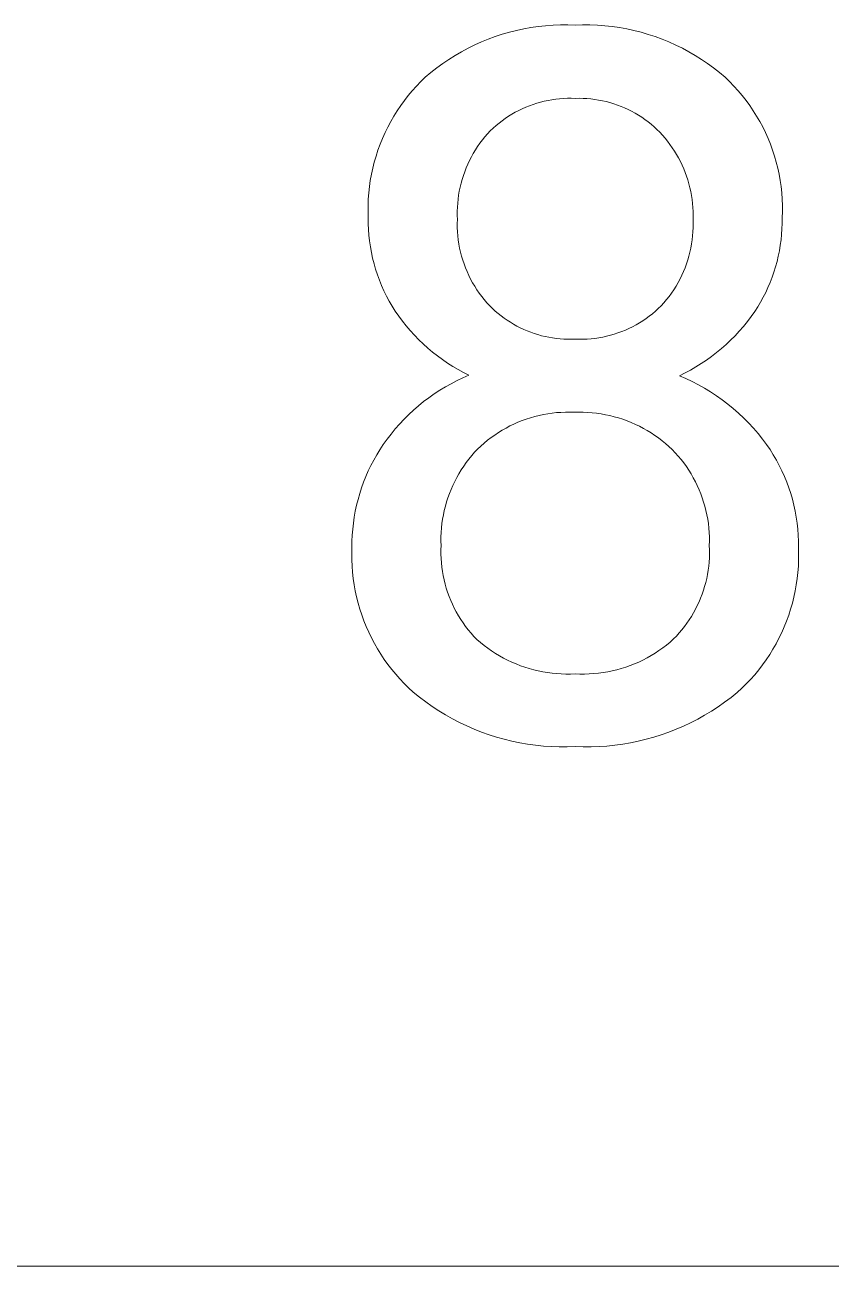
# Model space of a CAD drawing. Header units: millimetres. Extents: x -1283 to 2747, y -259 to 2557.
# Drawn here: x 2066.8 to 2110.6, y -33.4 to 34.1 of the extents above; entities that cross this region are included whole.
import ezdxf

# ---------------------------------------------------------------- set-up
doc = ezdxf.new("R2010")
doc.units = ezdxf.units.MM
doc.header["$MEASUREMENT"] = 0
doc.layers.add('Domyślny', color=7, linetype='Continuous', true_color=0x000000)

msp = doc.modelspace()

# ---------------------------------------------------------------- linework, layer by layer
at = {"layer": 'Domyślny', "color": 18, "lineweight": 15, "true_color": 0x000000}
for p, q in [((2093.085, 33.648), (2093.474, 33.746)), ((2093.474, 33.746), (2093.867, 33.831)), ((2093.867, 33.831), (2094.262, 33.902)), ((2094.262, 33.902), (2094.66, 33.96)), ((2094.66, 33.96), (2095.059, 34.004)), ((2095.059, 34.004), (2095.46, 34.034)), ((2095.46, 34.034), (2095.861, 34.049)), ((2095.861, 34.049), (2096.263, 34.051)), ((2096.263, 34.051), (2096.664, 34.04)), ((2096.664, 34.04), (2097.066, 34.051)), ((2097.066, 34.051), (2097.467, 34.049)), ((2097.467, 34.049), (2097.869, 34.033)), ((2097.869, 34.033), (2098.269, 34.003)), ((2098.269, 34.003), (2098.668, 33.959)), ((2098.668, 33.959), (2099.066, 33.901)), ((2099.066, 33.901), (2099.461, 33.83)), ((2099.461, 33.83), (2099.853, 33.745)), ((2099.853, 33.745), (2100.243, 33.646)), ((2091.202, 32.956), (2091.568, 33.12)), ((2091.568, 33.12), (2091.94, 33.272)), ((2091.94, 33.272), (2092.318, 33.41)), ((2092.318, 33.41), (2092.699, 33.536)), ((2092.699, 33.536), (2093.085, 33.648)), ((2100.243, 33.646), (2100.629, 33.534)), ((2100.629, 33.534), (2101.01, 33.409)), ((2101.01, 33.409), (2101.387, 33.27)), ((2101.387, 33.27), (2101.759, 33.119)), ((2101.759, 33.119), (2102.126, 32.955)), ((2089.799, 32.175), (2090.139, 32.389)), ((2090.139, 32.389), (2090.487, 32.59)), ((2090.487, 32.59), (2090.841, 32.779)), ((2090.841, 32.779), (2091.202, 32.956)), ((2102.126, 32.955), (2102.486, 32.778)), ((2102.486, 32.778), (2102.841, 32.589)), ((2102.841, 32.589), (2103.188, 32.388)), ((2103.188, 32.388), (2103.529, 32.174)), ((2088.825, 31.466), (2089.142, 31.714)), ((2089.142, 31.714), (2089.466, 31.95)), ((2089.466, 31.95), (2089.799, 32.175)), ((2103.529, 32.174), (2103.861, 31.949)), ((2103.861, 31.949), (2104.186, 31.713)), ((2104.186, 31.713), (2104.503, 31.466)), ((2088.273, 30.971), (2088.518, 31.208)), ((2088.518, 31.208), (2088.825, 31.466)), ((2104.503, 31.466), (2104.81, 31.208)), ((2104.81, 31.208), (2105.055, 30.971)), ((2087.591, 30.21), (2087.81, 30.471)), ((2087.81, 30.471), (2088.037, 30.725)), ((2088.037, 30.725), (2088.273, 30.971)), ((2105.055, 30.971), (2105.292, 30.726)), ((2105.292, 30.726), (2105.52, 30.472)), ((2105.52, 30.472), (2105.739, 30.211)), ((2087.182, 29.665), (2087.382, 29.941)), ((2087.382, 29.941), (2087.591, 30.21)), ((2094.373, 29.724), (2094.174, 29.652)), ((2094.574, 29.79), (2094.373, 29.724)), ((2094.778, 29.848), (2094.574, 29.79)), ((2094.983, 29.899), (2094.778, 29.848)), ((2095.19, 29.943), (2094.983, 29.899)), ((2095.398, 29.981), (2095.19, 29.943)), ((2095.608, 30.011), (2095.398, 29.981)), ((2095.818, 30.034), (2095.608, 30.011)), ((2096.029, 30.049), (2095.818, 30.034)), ((2096.241, 30.058), (2096.029, 30.049)), ((2096.453, 30.059), (2096.241, 30.058)), ((2096.664, 30.054), (2096.453, 30.059)), ((2096.876, 30.057), (2096.664, 30.054)), ((2097.088, 30.054), (2096.876, 30.057)), ((2097.3, 30.043), (2097.088, 30.054)), ((2097.511, 30.025), (2097.3, 30.043)), ((2097.722, 29.999), (2097.511, 30.025)), ((2097.931, 29.966), (2097.722, 29.999)), ((2098.14, 29.926), (2097.931, 29.966)), ((2098.346, 29.879), (2098.14, 29.926)), ((2098.551, 29.824), (2098.346, 29.879)), ((2098.754, 29.763), (2098.551, 29.824)), ((2098.955, 29.694), (2098.754, 29.763)), ((2099.153, 29.619), (2098.955, 29.694)), ((2105.739, 30.211), (2105.949, 29.943)), ((2105.949, 29.943), (2106.149, 29.667)), ((2086.641, 28.799), (2086.811, 29.094)), ((2086.811, 29.094), (2086.992, 29.383)), ((2086.992, 29.383), (2087.182, 29.665)), ((2093.041, 29.083), (2092.865, 28.966)), ((2093.221, 29.194), (2093.041, 29.083)), ((2093.405, 29.298), (2093.221, 29.194)), ((2093.593, 29.397), (2093.405, 29.298)), ((2093.784, 29.488), (2093.593, 29.397)), ((2093.977, 29.574), (2093.784, 29.488)), ((2094.174, 29.652), (2093.977, 29.574)), ((2099.349, 29.536), (2099.153, 29.619)), ((2099.541, 29.447), (2099.349, 29.536)), ((2099.73, 29.352), (2099.541, 29.447)), ((2099.916, 29.25), (2099.73, 29.352)), ((2100.098, 29.141), (2099.916, 29.25)), ((2100.277, 29.026), (2100.098, 29.141)), ((2100.451, 28.906), (2100.277, 29.026)), ((2106.149, 29.667), (2106.34, 29.385)), ((2106.34, 29.385), (2106.521, 29.096)), ((2106.521, 29.096), (2106.691, 28.801)), ((2086.331, 28.192), (2086.481, 28.498)), ((2086.481, 28.498), (2086.641, 28.799)), ((2092.202, 28.441), (2092.047, 28.296)), ((2092.361, 28.58), (2092.202, 28.441)), ((2092.524, 28.715), (2092.361, 28.58)), ((2092.692, 28.843), (2092.524, 28.715)), ((2092.865, 28.966), (2092.692, 28.843)), ((2100.621, 28.779), (2100.451, 28.906)), ((2100.786, 28.646), (2100.621, 28.779)), ((2100.947, 28.508), (2100.786, 28.646)), ((2101.103, 28.364), (2100.947, 28.508)), ((2101.254, 28.215), (2101.103, 28.364)), ((2106.691, 28.801), (2106.851, 28.5)), ((2106.851, 28.5), (2107.001, 28.194)), ((2086.065, 27.565), (2086.193, 27.881)), ((2086.193, 27.881), (2086.331, 28.192)), ((2091.618, 27.795), (2091.486, 27.618)), ((2091.755, 27.966), (2091.618, 27.795)), ((2091.899, 28.133), (2091.755, 27.966)), ((2092.047, 28.296), (2091.899, 28.133)), ((2101.402, 28.056), (2101.254, 28.215)), ((2101.545, 27.893), (2101.402, 28.056)), ((2101.683, 27.725), (2101.545, 27.893)), ((2101.814, 27.552), (2101.683, 27.725)), ((2107.001, 28.194), (2107.14, 27.883)), ((2107.14, 27.883), (2107.268, 27.567)), ((2085.842, 26.921), (2085.948, 27.245)), ((2085.948, 27.245), (2086.065, 27.565)), ((2091.128, 27.064), (2091.021, 26.872)), ((2091.241, 27.253), (2091.128, 27.064)), ((2091.361, 27.438), (2091.241, 27.253)), ((2091.486, 27.618), (2091.361, 27.438)), ((2101.94, 27.375), (2101.814, 27.552)), ((2102.06, 27.194), (2101.94, 27.375)), ((2102.173, 27.009), (2102.06, 27.194)), ((2102.281, 26.82), (2102.173, 27.009)), ((2107.268, 27.567), (2107.385, 27.247)), ((2107.385, 27.247), (2107.491, 26.923)), ((2085.664, 26.264), (2085.747, 26.594)), ((2085.747, 26.594), (2085.842, 26.921)), ((2090.827, 26.477), (2090.741, 26.275)), ((2090.921, 26.676), (2090.827, 26.477)), ((2091.021, 26.872), (2090.921, 26.676)), ((2102.381, 26.627), (2102.281, 26.82)), ((2102.476, 26.432), (2102.381, 26.627)), ((2102.564, 26.233), (2102.476, 26.432)), ((2107.491, 26.923), (2107.585, 26.595)), ((2107.585, 26.595), (2107.668, 26.265)), ((2085.532, 25.595), (2085.592, 25.931)), ((2085.592, 25.931), (2085.664, 26.264)), ((2090.522, 25.652), (2090.463, 25.44)), ((2090.588, 25.862), (2090.522, 25.652)), ((2090.661, 26.07), (2090.588, 25.862)), ((2090.741, 26.275), (2090.661, 26.07)), ((2102.645, 26.032), (2102.564, 26.233)), ((2102.719, 25.828), (2102.645, 26.032)), ((2102.786, 25.621), (2102.719, 25.828)), ((2107.668, 26.265), (2107.739, 25.932)), ((2107.739, 25.932), (2107.799, 25.596)), ((2085.447, 24.919), (2085.484, 25.258)), ((2085.484, 25.258), (2085.532, 25.595)), ((2090.367, 25.011), (2090.33, 24.794)), ((2090.411, 25.226), (2090.367, 25.011)), ((2090.463, 25.44), (2090.411, 25.226)), ((2102.846, 25.412), (2102.786, 25.621)), ((2102.899, 25.202), (2102.846, 25.412)), ((2102.945, 24.99), (2102.899, 25.202)), ((2102.984, 24.776), (2102.945, 24.99)), ((2107.799, 25.596), (2107.847, 25.259)), ((2107.847, 25.259), (2107.884, 24.92)), ((2085.409, 24.239), (2085.422, 24.58)), ((2085.422, 24.58), (2085.447, 24.919)), ((2090.278, 24.357), (2090.263, 24.137)), ((2090.3, 24.576), (2090.278, 24.357)), ((2090.33, 24.794), (2090.3, 24.576)), ((2103.016, 24.561), (2102.984, 24.776)), ((2103.041, 24.345), (2103.016, 24.561)), ((2103.058, 24.129), (2103.041, 24.345)), ((2107.884, 24.92), (2107.908, 24.58)), ((2107.908, 24.58), (2107.921, 24.239)), ((2085.407, 23.899), (2085.409, 24.239)), ((2085.418, 23.558), (2085.407, 23.899)), ((2090.263, 24.137), (2090.255, 23.917)), ((2090.255, 23.917), (2090.255, 23.697)), ((2090.255, 23.697), (2090.262, 23.478)), ((2103.068, 23.912), (2103.058, 24.129)), ((2103.066, 23.478), (2103.07, 23.695)), ((2103.07, 23.695), (2103.068, 23.912)), ((2107.922, 23.899), (2107.911, 23.558)), ((2107.921, 24.239), (2107.922, 23.899)), ((2085.419, 23.244), (2085.418, 23.558)), ((2085.431, 22.93), (2085.419, 23.244)), ((2090.262, 23.478), (2090.257, 23.254)), ((2090.257, 23.254), (2090.259, 23.03)), ((2090.259, 23.03), (2090.269, 22.806)), ((2103.061, 22.807), (2103.07, 23.031)), ((2103.072, 23.254), (2103.066, 23.478)), ((2103.07, 23.031), (2103.072, 23.254)), ((2107.9, 22.96), (2107.88, 22.662)), ((2107.91, 23.259), (2107.9, 22.96)), ((2107.911, 23.558), (2107.91, 23.259)), ((2085.455, 22.616), (2085.431, 22.93)), ((2085.489, 22.304), (2085.455, 22.616)), ((2085.533, 21.993), (2085.489, 22.304)), ((2090.269, 22.806), (2090.286, 22.583)), ((2090.286, 22.583), (2090.312, 22.36)), ((2090.312, 22.36), (2090.345, 22.138)), ((2102.987, 22.141), (2103.019, 22.362)), ((2103.019, 22.362), (2103.044, 22.585)), ((2103.044, 22.585), (2103.061, 22.807)), ((2107.85, 22.365), (2107.809, 22.069)), ((2107.88, 22.662), (2107.85, 22.365)), ((2085.589, 21.683), (2085.533, 21.993)), ((2085.655, 21.376), (2085.589, 21.683)), ((2090.345, 22.138), (2090.386, 21.918)), ((2090.386, 21.918), (2090.435, 21.7)), ((2090.435, 21.7), (2090.491, 21.483)), ((2102.844, 21.486), (2102.899, 21.703)), ((2102.899, 21.703), (2102.947, 21.921)), ((2102.947, 21.921), (2102.987, 22.141)), ((2107.759, 21.774), (2107.7, 21.481)), ((2107.809, 22.069), (2107.759, 21.774)), ((2085.732, 21.071), (2085.655, 21.376)), ((2085.819, 20.769), (2085.732, 21.071)), ((2090.491, 21.483), (2090.555, 21.268)), ((2090.555, 21.268), (2090.626, 21.055)), ((2090.626, 21.055), (2090.704, 20.846)), ((2102.634, 20.85), (2102.711, 21.06)), ((2102.711, 21.06), (2102.781, 21.272)), ((2102.781, 21.272), (2102.844, 21.486)), ((2107.63, 21.19), (2107.551, 20.902)), ((2107.7, 21.481), (2107.63, 21.19)), ((2085.917, 20.471), (2085.819, 20.769)), ((2086.025, 20.175), (2085.917, 20.471)), ((2090.704, 20.846), (2090.79, 20.639)), ((2090.79, 20.639), (2090.883, 20.435)), ((2090.883, 20.435), (2090.983, 20.234)), ((2102.254, 20.042), (2102.359, 20.239)), ((2102.359, 20.239), (2102.458, 20.439)), ((2102.458, 20.439), (2102.549, 20.643)), ((2102.549, 20.643), (2102.634, 20.85)), ((2107.364, 20.334), (2107.256, 20.055)), ((2107.462, 20.617), (2107.364, 20.334)), ((2107.551, 20.902), (2107.462, 20.617)), ((2086.143, 19.884), (2086.025, 20.175)), ((2086.271, 19.597), (2086.143, 19.884)), ((2086.409, 19.315), (2086.271, 19.597)), ((2090.983, 20.234), (2091.09, 20.038)), ((2091.09, 20.038), (2091.204, 19.845)), ((2091.204, 19.845), (2091.324, 19.656)), ((2091.324, 19.656), (2091.451, 19.471)), ((2101.897, 19.474), (2102.023, 19.659)), ((2102.023, 19.659), (2102.142, 19.848)), ((2102.142, 19.848), (2102.254, 20.042)), ((2107.139, 19.78), (2107.013, 19.509)), ((2107.256, 20.055), (2107.139, 19.78)), ((2086.557, 19.037), (2086.409, 19.315)), ((2086.714, 18.765), (2086.557, 19.037)), ((2091.451, 19.471), (2091.584, 19.291)), ((2091.584, 19.291), (2091.724, 19.116)), ((2091.724, 19.116), (2091.869, 18.945)), ((2091.869, 18.945), (2092.021, 18.78)), ((2101.334, 18.78), (2101.484, 18.946)), ((2101.484, 18.946), (2101.628, 19.117)), ((2101.628, 19.117), (2101.766, 19.293)), ((2101.766, 19.293), (2101.897, 19.474)), ((2106.734, 18.981), (2106.582, 18.724)), ((2106.878, 19.243), (2106.734, 18.981)), ((2107.013, 19.509), (2106.878, 19.243)), ((2086.88, 18.499), (2086.714, 18.765)), ((2087.072, 18.222), (2086.88, 18.499)), ((2087.272, 17.951), (2087.072, 18.222)), ((2092.021, 18.78), (2092.167, 18.637)), ((2092.167, 18.637), (2092.319, 18.498)), ((2092.319, 18.498), (2092.475, 18.364)), ((2092.475, 18.364), (2092.635, 18.236)), ((2092.635, 18.236), (2092.8, 18.114)), ((2100.513, 18.089), (2100.687, 18.216)), ((2100.687, 18.216), (2100.856, 18.349)), ((2100.856, 18.349), (2101.021, 18.487)), ((2101.021, 18.487), (2101.18, 18.631)), ((2101.18, 18.631), (2101.334, 18.78)), ((2106.421, 18.472), (2106.224, 18.194)), ((2106.582, 18.724), (2106.421, 18.472)), ((2087.481, 17.688), (2087.272, 17.951)), ((2087.699, 17.432), (2087.481, 17.688)), ((2092.8, 18.114), (2092.968, 17.996)), ((2092.968, 17.996), (2093.141, 17.885)), ((2093.141, 17.885), (2093.317, 17.779)), ((2093.317, 17.779), (2093.497, 17.68)), ((2093.497, 17.68), (2093.679, 17.586)), ((2093.679, 17.586), (2093.865, 17.499)), ((2099.389, 17.463), (2099.585, 17.551)), ((2099.585, 17.551), (2099.778, 17.645)), ((2099.778, 17.645), (2099.968, 17.747)), ((2099.968, 17.747), (2100.154, 17.855)), ((2100.154, 17.855), (2100.336, 17.969)), ((2100.336, 17.969), (2100.513, 18.089)), ((2105.804, 17.66), (2105.58, 17.403)), ((2106.018, 17.924), (2105.804, 17.66)), ((2106.224, 18.194), (2106.018, 17.924)), ((2087.925, 17.183), (2087.699, 17.432)), ((2088.16, 16.942), (2087.925, 17.183)), ((2088.402, 16.709), (2088.16, 16.942)), ((2093.865, 17.499), (2094.054, 17.418)), ((2094.054, 17.418), (2094.245, 17.343)), ((2094.245, 17.343), (2094.439, 17.275)), ((2094.439, 17.275), (2094.635, 17.214)), ((2094.635, 17.214), (2094.833, 17.159)), ((2094.833, 17.159), (2095.032, 17.11)), ((2095.032, 17.11), (2095.233, 17.069)), ((2095.233, 17.069), (2095.436, 17.034)), ((2095.436, 17.034), (2095.639, 17.006)), ((2095.639, 17.006), (2095.843, 16.984)), ((2095.843, 16.984), (2096.048, 16.97)), ((2096.048, 16.97), (2096.254, 16.963)), ((2096.254, 16.963), (2096.459, 16.962)), ((2096.459, 16.962), (2096.664, 16.969)), ((2096.664, 16.969), (2096.879, 16.962)), ((2096.879, 16.962), (2097.094, 16.964)), ((2097.094, 16.964), (2097.308, 16.972)), ((2097.308, 16.972), (2097.523, 16.989)), ((2097.523, 16.989), (2097.736, 17.012)), ((2097.736, 17.012), (2097.949, 17.043)), ((2097.949, 17.043), (2098.16, 17.081)), ((2098.16, 17.081), (2098.37, 17.127)), ((2098.37, 17.127), (2098.579, 17.18)), ((2098.579, 17.18), (2098.785, 17.24)), ((2098.785, 17.24), (2098.989, 17.307)), ((2098.989, 17.307), (2099.191, 17.381)), ((2099.191, 17.381), (2099.389, 17.463)), ((2105.109, 16.913), (2104.861, 16.68)), ((2105.349, 17.154), (2105.109, 16.913)), ((2105.58, 17.403), (2105.349, 17.154)), ((2088.652, 16.484), (2088.402, 16.709)), ((2088.909, 16.267), (2088.652, 16.484)), ((2089.174, 16.06), (2088.909, 16.267)), ((2104.344, 16.239), (2104.074, 16.031)), ((2104.606, 16.455), (2104.344, 16.239)), ((2104.861, 16.68), (2104.606, 16.455)), ((2089.445, 15.861), (2089.174, 16.06)), ((2089.723, 15.671), (2089.445, 15.861)), ((2090.007, 15.491), (2089.723, 15.671)), ((2103.516, 15.643), (2103.227, 15.463)), ((2103.798, 15.833), (2103.516, 15.643)), ((2104.074, 16.031), (2103.798, 15.833)), ((2090.297, 15.321), (2090.007, 15.491)), ((2090.242, 14.715), (2090.565, 14.867)), ((2090.593, 15.16), (2090.297, 15.321)), ((2090.565, 14.867), (2090.893, 15.009)), ((2090.893, 15.009), (2090.593, 15.16)), ((2102.633, 15.133), (2102.328, 14.982)), ((2102.328, 14.982), (2102.679, 14.831)), ((2102.933, 15.293), (2102.633, 15.133)), ((2103.227, 15.463), (2102.933, 15.293)), ((2089.007, 13.996), (2089.306, 14.191)), ((2089.306, 14.191), (2089.612, 14.376)), ((2089.612, 14.376), (2089.924, 14.551)), ((2089.924, 14.551), (2090.242, 14.715)), ((2102.679, 14.831), (2103.024, 14.667)), ((2103.024, 14.667), (2103.364, 14.491)), ((2103.364, 14.491), (2103.697, 14.304)), ((2103.697, 14.304), (2104.024, 14.105)), ((2088.151, 13.35), (2088.429, 13.575)), ((2088.429, 13.575), (2088.715, 13.79)), ((2088.715, 13.79), (2089.007, 13.996)), ((2104.024, 14.105), (2104.343, 13.895)), ((2104.343, 13.895), (2104.655, 13.674)), ((2104.655, 13.674), (2104.959, 13.442)), ((2087.366, 12.62), (2087.62, 12.872)), ((2087.62, 12.872), (2087.882, 13.116)), ((2087.882, 13.116), (2088.151, 13.35)), ((2094.698, 12.824), (2094.465, 12.766)), ((2094.934, 12.874), (2094.698, 12.824)), ((2095.171, 12.916), (2094.934, 12.874)), ((2095.409, 12.95), (2095.171, 12.916)), ((2095.649, 12.976), (2095.409, 12.95)), ((2095.889, 12.993), (2095.649, 12.976)), ((2096.129, 13.002), (2095.889, 12.993)), ((2096.37, 13.003), (2096.129, 13.002)), ((2096.61, 12.996), (2096.37, 13.003)), ((2096.854, 13.002), (2096.61, 12.996)), ((2097.099, 13), (2096.854, 13.002)), ((2097.342, 12.989), (2097.099, 13)), ((2097.586, 12.971), (2097.342, 12.989)), ((2097.828, 12.944), (2097.586, 12.971)), ((2098.07, 12.909), (2097.828, 12.944)), ((2098.31, 12.866), (2098.07, 12.909)), ((2098.549, 12.814), (2098.31, 12.866)), ((2104.959, 13.442), (2105.255, 13.2)), ((2105.255, 13.2), (2105.542, 12.948)), ((2105.542, 12.948), (2105.82, 12.685)), ((2086.886, 12.091), (2087.122, 12.359)), ((2087.122, 12.359), (2087.366, 12.62)), ((2093.118, 12.252), (2092.905, 12.14)), ((2093.334, 12.357), (2093.118, 12.252)), ((2093.555, 12.454), (2093.334, 12.357)), ((2093.778, 12.544), (2093.555, 12.454)), ((2094.004, 12.626), (2093.778, 12.544)), ((2094.233, 12.7), (2094.004, 12.626)), ((2094.465, 12.766), (2094.233, 12.7)), ((2098.786, 12.755), (2098.549, 12.814)), ((2099.021, 12.688), (2098.786, 12.755)), ((2099.253, 12.613), (2099.021, 12.688)), ((2099.482, 12.53), (2099.253, 12.613)), ((2099.709, 12.439), (2099.482, 12.53)), ((2099.933, 12.341), (2099.709, 12.439)), ((2100.153, 12.235), (2099.933, 12.341)), ((2100.369, 12.122), (2100.153, 12.235)), ((2105.82, 12.685), (2106.089, 12.414)), ((2106.089, 12.414), (2106.348, 12.133)), ((2086.236, 11.238), (2086.443, 11.53)), ((2086.443, 11.53), (2086.66, 11.814)), ((2086.66, 11.814), (2086.886, 12.091)), ((2091.904, 11.475), (2091.718, 11.321)), ((2092.094, 11.621), (2091.904, 11.475)), ((2092.29, 11.761), (2092.094, 11.621)), ((2092.491, 11.895), (2092.29, 11.761)), ((2092.695, 12.021), (2092.491, 11.895)), ((2092.905, 12.14), (2092.695, 12.021)), ((2100.581, 12.002), (2100.369, 12.122)), ((2100.79, 11.874), (2100.581, 12.002)), ((2100.993, 11.74), (2100.79, 11.874)), ((2101.193, 11.599), (2100.993, 11.74)), ((2101.387, 11.451), (2101.193, 11.599)), ((2106.348, 12.133), (2106.597, 11.843)), ((2106.597, 11.843), (2106.837, 11.544)), ((2106.837, 11.544), (2107.065, 11.238)), ((2085.882, 10.683), (2086.054, 10.963)), ((2086.054, 10.963), (2086.236, 11.238)), ((2091.199, 10.821), (2091.041, 10.639)), ((2091.363, 10.996), (2091.199, 10.821)), ((2091.538, 11.162), (2091.363, 10.996)), ((2091.718, 11.321), (2091.538, 11.162)), ((2101.576, 11.297), (2101.387, 11.451)), ((2101.76, 11.136), (2101.576, 11.297)), ((2101.938, 10.97), (2101.76, 11.136)), ((2102.104, 10.796), (2101.938, 10.97)), ((2102.263, 10.617), (2102.104, 10.796)), ((2107.065, 11.238), (2107.251, 10.965)), ((2107.251, 10.965), (2107.427, 10.686)), ((2085.566, 10.105), (2085.719, 10.396)), ((2085.719, 10.396), (2085.882, 10.683)), ((2090.744, 10.262), (2090.606, 10.065)), ((2090.89, 10.453), (2090.744, 10.262)), ((2091.041, 10.639), (2090.89, 10.453)), ((2102.416, 10.432), (2102.263, 10.617)), ((2102.563, 10.242), (2102.416, 10.432)), ((2102.703, 10.048), (2102.563, 10.242)), ((2107.427, 10.686), (2107.593, 10.4)), ((2107.593, 10.4), (2107.749, 10.11)), ((2085.167, 9.201), (2085.29, 9.507)), ((2085.29, 9.507), (2085.423, 9.808)), ((2085.423, 9.808), (2085.566, 10.105)), ((2090.231, 9.45), (2090.12, 9.237)), ((2090.349, 9.659), (2090.231, 9.45)), ((2090.474, 9.864), (2090.349, 9.659)), ((2090.606, 10.065), (2090.474, 9.864)), ((2102.836, 9.848), (2102.703, 10.048)), ((2102.962, 9.645), (2102.836, 9.848)), ((2103.082, 9.437), (2102.962, 9.645)), ((2107.749, 10.11), (2107.895, 9.813)), ((2107.895, 9.813), (2108.03, 9.512)), ((2108.03, 9.512), (2108.155, 9.207)), ((2084.954, 8.578), (2085.055, 8.891)), ((2085.055, 8.891), (2085.167, 9.201)), ((2089.92, 8.8), (2089.831, 8.577)), ((2090.016, 9.02), (2089.92, 8.8)), ((2090.12, 9.237), (2090.016, 9.02)), ((2103.194, 9.225), (2103.082, 9.437)), ((2103.299, 9.009), (2103.194, 9.225)), ((2103.397, 8.79), (2103.299, 9.009)), ((2103.487, 8.568), (2103.397, 8.79)), ((2108.155, 9.207), (2108.269, 8.897)), ((2108.269, 8.897), (2108.373, 8.584)), ((2084.783, 7.942), (2084.863, 8.261)), ((2084.863, 8.261), (2084.954, 8.578)), ((2089.676, 8.122), (2089.61, 7.891)), ((2089.749, 8.351), (2089.676, 8.122)), ((2089.831, 8.577), (2089.749, 8.351)), ((2103.569, 8.343), (2103.487, 8.568)), ((2103.644, 8.115), (2103.569, 8.343)), ((2103.711, 7.885), (2103.644, 8.115)), ((2108.373, 8.584), (2108.465, 8.267)), ((2108.465, 8.267), (2108.546, 7.947)), ((2084.656, 7.295), (2084.714, 7.62)), ((2084.714, 7.62), (2084.783, 7.942)), ((2089.502, 7.423), (2089.46, 7.186)), ((2089.552, 7.658), (2089.502, 7.423)), ((2089.61, 7.891), (2089.552, 7.658)), ((2103.77, 7.653), (2103.711, 7.885)), ((2103.821, 7.418), (2103.77, 7.653)), ((2108.546, 7.947), (2108.616, 7.624)), ((2108.616, 7.624), (2108.675, 7.299)), ((2084.573, 6.642), (2084.609, 6.969)), ((2084.609, 6.969), (2084.656, 7.295)), ((2089.426, 6.948), (2089.4, 6.709)), ((2089.46, 7.186), (2089.426, 6.948)), ((2103.864, 7.182), (2103.821, 7.418)), ((2103.899, 6.945), (2103.864, 7.182)), ((2103.926, 6.707), (2103.899, 6.945)), ((2108.675, 7.299), (2108.722, 6.972)), ((2108.722, 6.972), (2108.758, 6.644)), ((2084.534, 5.984), (2084.548, 6.314)), ((2084.548, 6.314), (2084.573, 6.642)), ((2089.372, 6.229), (2089.37, 5.989)), ((2089.382, 6.47), (2089.372, 6.229)), ((2089.4, 6.709), (2089.382, 6.47)), ((2103.944, 6.468), (2103.926, 6.707)), ((2103.955, 6.228), (2103.944, 6.468)), ((2103.957, 5.989), (2103.955, 6.228)), ((2108.758, 6.644), (2108.782, 6.315)), ((2108.782, 6.315), (2108.795, 5.985)), ((2084.523, 5.316), (2084.532, 5.655)), ((2084.532, 5.655), (2084.534, 5.984)), ((2089.377, 5.749), (2089.369, 5.515)), ((2089.369, 5.515), (2089.369, 5.281)), ((2089.37, 5.989), (2089.377, 5.749)), ((2103.951, 5.749), (2103.957, 5.989)), ((2103.96, 5.525), (2103.951, 5.749)), ((2103.961, 5.301), (2103.96, 5.525)), ((2108.795, 5.985), (2108.796, 5.655)), ((2108.796, 5.655), (2108.806, 5.315)), ((2084.527, 4.976), (2084.523, 5.316)), ((2084.541, 4.637), (2084.527, 4.976)), ((2089.369, 5.281), (2089.377, 5.047)), ((2089.377, 5.047), (2089.393, 4.813)), ((2089.393, 4.813), (2089.417, 4.58)), ((2103.918, 4.631), (2103.94, 4.854)), ((2103.94, 4.854), (2103.954, 5.078)), ((2103.954, 5.078), (2103.961, 5.301)), ((2108.804, 4.974), (2108.79, 4.634)), ((2108.806, 5.315), (2108.804, 4.974)), ((2084.567, 4.299), (2084.541, 4.637)), ((2084.605, 3.962), (2084.567, 4.299)), ((2089.417, 4.58), (2089.45, 4.348)), ((2089.45, 4.348), (2089.49, 4.118)), ((2089.49, 4.118), (2089.539, 3.889)), ((2103.808, 3.969), (2103.852, 4.189)), ((2103.852, 4.189), (2103.889, 4.409)), ((2103.889, 4.409), (2103.918, 4.631)), ((2108.764, 4.295), (2108.727, 3.956)), ((2108.79, 4.634), (2108.764, 4.295)), ((2084.654, 3.626), (2084.605, 3.962)), ((2084.715, 3.292), (2084.654, 3.626)), ((2089.539, 3.889), (2089.595, 3.662)), ((2089.595, 3.662), (2089.659, 3.436)), ((2089.659, 3.436), (2089.731, 3.214)), ((2103.632, 3.321), (2103.698, 3.535)), ((2103.698, 3.535), (2103.757, 3.751)), ((2103.757, 3.751), (2103.808, 3.969)), ((2108.679, 3.619), (2108.619, 3.284)), ((2108.727, 3.956), (2108.679, 3.619)), ((2084.786, 2.96), (2084.715, 3.292)), ((2084.87, 2.631), (2084.786, 2.96)), ((2089.731, 3.214), (2089.811, 2.993)), ((2089.811, 2.993), (2089.898, 2.776)), ((2089.898, 2.776), (2089.993, 2.562)), ((2103.392, 2.694), (2103.479, 2.901)), ((2103.479, 2.901), (2103.559, 3.11)), ((2103.559, 3.11), (2103.632, 3.321)), ((2108.547, 2.951), (2108.465, 2.621)), ((2108.619, 3.284), (2108.547, 2.951)), ((2084.964, 2.305), (2084.87, 2.631)), ((2085.069, 1.982), (2084.964, 2.305)), ((2089.993, 2.562), (2090.095, 2.351)), ((2090.095, 2.351), (2090.204, 2.144)), ((2090.204, 2.144), (2090.321, 1.941)), ((2102.975, 1.902), (2103.089, 2.095)), ((2103.089, 2.095), (2103.197, 2.291)), ((2103.197, 2.291), (2103.298, 2.491)), ((2103.298, 2.491), (2103.392, 2.694)), ((2108.371, 2.294), (2108.266, 1.97)), ((2108.465, 2.621), (2108.371, 2.294)), ((2085.185, 1.663), (2085.069, 1.982)), ((2085.312, 1.349), (2085.185, 1.663)), ((2090.321, 1.941), (2090.444, 1.742)), ((2090.444, 1.742), (2090.574, 1.548)), ((2090.574, 1.548), (2090.711, 1.358)), ((2090.711, 1.358), (2090.855, 1.173)), ((2102.595, 1.349), (2102.728, 1.529)), ((2102.728, 1.529), (2102.855, 1.714)), ((2102.855, 1.714), (2102.975, 1.902)), ((2108.149, 1.65), (2108.023, 1.334)), ((2108.266, 1.97), (2108.149, 1.65)), ((2085.45, 1.038), (2085.312, 1.349)), ((2085.598, 0.733), (2085.45, 1.038)), ((2085.756, 0.433), (2085.598, 0.733)), ((2090.855, 1.173), (2091.005, 0.993)), ((2091.005, 0.993), (2091.161, 0.818)), ((2091.161, 0.818), (2091.323, 0.649)), ((2101.816, 0.508), (2102.005, 0.676)), ((2102.005, 0.676), (2102.161, 0.837)), ((2102.161, 0.837), (2102.312, 1.003)), ((2102.312, 1.003), (2102.456, 1.173)), ((2102.456, 1.173), (2102.595, 1.349)), ((2107.737, 0.716), (2107.578, 0.415)), ((2107.885, 1.022), (2107.737, 0.716)), ((2108.023, 1.334), (2107.885, 1.022)), ((2085.925, 0.138), (2085.756, 0.433)), ((2086.103, -0.151), (2085.925, 0.138)), ((2091.323, 0.649), (2091.514, 0.484)), ((2091.514, 0.484), (2091.71, 0.326)), ((2091.71, 0.326), (2091.912, 0.174)), ((2091.912, 0.174), (2092.119, 0.029)), ((2092.119, 0.029), (2092.331, -0.108)), ((2101.002, -0.093), (2101.213, 0.047)), ((2101.213, 0.047), (2101.419, 0.194)), ((2101.419, 0.194), (2101.62, 0.348)), ((2101.62, 0.348), (2101.816, 0.508)), ((2107.409, 0.119), (2107.231, -0.171)), ((2107.578, 0.415), (2107.409, 0.119)), ((2086.291, -0.433), (2086.103, -0.151)), ((2086.489, -0.709), (2086.291, -0.433)), ((2092.331, -0.108), (2092.547, -0.238)), ((2092.547, -0.238), (2092.768, -0.361)), ((2092.768, -0.361), (2092.993, -0.476)), ((2092.993, -0.476), (2093.221, -0.583)), ((2093.221, -0.583), (2093.453, -0.682)), ((2099.881, -0.676), (2100.113, -0.575)), ((2100.113, -0.575), (2100.342, -0.466)), ((2100.342, -0.466), (2100.566, -0.349)), ((2100.566, -0.349), (2100.786, -0.225)), ((2100.786, -0.225), (2101.002, -0.093)), ((2107.042, -0.454), (2106.844, -0.731)), ((2107.231, -0.171), (2107.042, -0.454)), ((2086.696, -0.978), (2086.489, -0.709)), ((2086.911, -1.24), (2086.696, -0.978)), ((2087.136, -1.494), (2086.911, -1.24)), ((2093.453, -0.682), (2093.689, -0.774)), ((2093.689, -0.774), (2093.927, -0.857)), ((2093.927, -0.857), (2094.168, -0.932)), ((2094.168, -0.932), (2094.411, -0.999)), ((2094.411, -0.999), (2094.657, -1.057)), ((2094.657, -1.057), (2094.904, -1.107)), ((2094.904, -1.107), (2095.153, -1.148)), ((2095.153, -1.148), (2095.404, -1.181)), ((2095.404, -1.181), (2095.655, -1.206)), ((2095.655, -1.206), (2095.907, -1.221)), ((2095.907, -1.221), (2096.159, -1.228)), ((2096.159, -1.228), (2096.412, -1.227)), ((2096.412, -1.227), (2096.664, -1.216)), ((2096.664, -1.216), (2096.917, -1.227)), ((2096.917, -1.227), (2097.17, -1.229)), ((2097.17, -1.229), (2097.423, -1.222)), ((2097.423, -1.222), (2097.676, -1.206)), ((2097.676, -1.206), (2097.927, -1.182)), ((2097.927, -1.182), (2098.178, -1.149)), ((2098.178, -1.149), (2098.428, -1.107)), ((2098.428, -1.107), (2098.676, -1.056)), ((2098.676, -1.056), (2098.922, -0.997)), ((2098.922, -0.997), (2099.166, -0.929)), ((2099.166, -0.929), (2099.407, -0.853)), ((2099.407, -0.853), (2099.646, -0.769)), ((2099.646, -0.769), (2099.881, -0.676)), ((2106.42, -1.264), (2106.195, -1.519)), ((2106.636, -1.001), (2106.42, -1.264)), ((2106.844, -0.731), (2106.636, -1.001)), ((2087.369, -1.741), (2087.136, -1.494)), ((2087.611, -1.979), (2087.369, -1.741)), ((2087.86, -2.209), (2087.611, -1.979)), ((2105.718, -2.005), (2105.468, -2.236)), ((2105.961, -1.766), (2105.718, -2.005)), ((2106.195, -1.519), (2105.961, -1.766)), ((2088.196, -2.482), (2087.86, -2.209)), ((2088.54, -2.743), (2088.196, -2.482)), ((2105.131, -2.506), (2104.785, -2.764)), ((2105.468, -2.236), (2105.131, -2.506)), ((2088.894, -2.992), (2088.54, -2.743)), ((2089.255, -3.229), (2088.894, -2.992)), ((2089.625, -3.453), (2089.255, -3.229)), ((2104.068, -3.245), (2103.698, -3.467)), ((2104.431, -3.011), (2104.068, -3.245)), ((2104.785, -2.764), (2104.431, -3.011)), ((2090.001, -3.665), (2089.625, -3.453)), ((2090.385, -3.864), (2090.001, -3.665)), ((2090.776, -4.05), (2090.385, -3.864)), ((2102.937, -3.873), (2102.546, -4.057)), ((2103.321, -3.677), (2102.937, -3.873)), ((2103.698, -3.467), (2103.321, -3.677)), ((2091.172, -4.222), (2090.776, -4.05)), ((2091.574, -4.381), (2091.172, -4.222)), ((2091.981, -4.526), (2091.574, -4.381)), ((2092.393, -4.657), (2091.981, -4.526)), ((2092.809, -4.774), (2092.393, -4.657)), ((2100.929, -4.658), (2100.513, -4.774)), ((2101.341, -4.528), (2100.929, -4.658)), ((2101.748, -4.385), (2101.341, -4.528)), ((2102.15, -4.228), (2101.748, -4.385)), ((2102.546, -4.057), (2102.15, -4.228)), ((2093.229, -4.876), (2092.809, -4.774)), ((2093.653, -4.965), (2093.229, -4.876)), ((2094.078, -5.039), (2093.653, -4.965)), ((2094.507, -5.098), (2094.078, -5.039)), ((2094.937, -5.143), (2094.507, -5.098)), ((2095.368, -5.173), (2094.937, -5.143)), ((2095.8, -5.189), (2095.368, -5.173)), ((2096.232, -5.189), (2095.8, -5.189)), ((2096.664, -5.175), (2096.232, -5.189)), ((2097.096, -5.189), (2096.664, -5.175)), ((2097.527, -5.187), (2097.096, -5.189)), ((2097.958, -5.171), (2097.527, -5.187)), ((2098.389, -5.141), (2097.958, -5.171)), ((2098.818, -5.096), (2098.389, -5.141)), ((2099.246, -5.037), (2098.818, -5.096)), ((2099.671, -4.964), (2099.246, -5.037)), ((2100.094, -4.876), (2099.671, -4.964)), ((2100.513, -4.774), (2100.094, -4.876)), ((1223.933, -33.407), (2746.981, -33.407))]:
    msp.add_line(p, q, dxfattribs=at)

doc.saveas('drawing.dxf')
